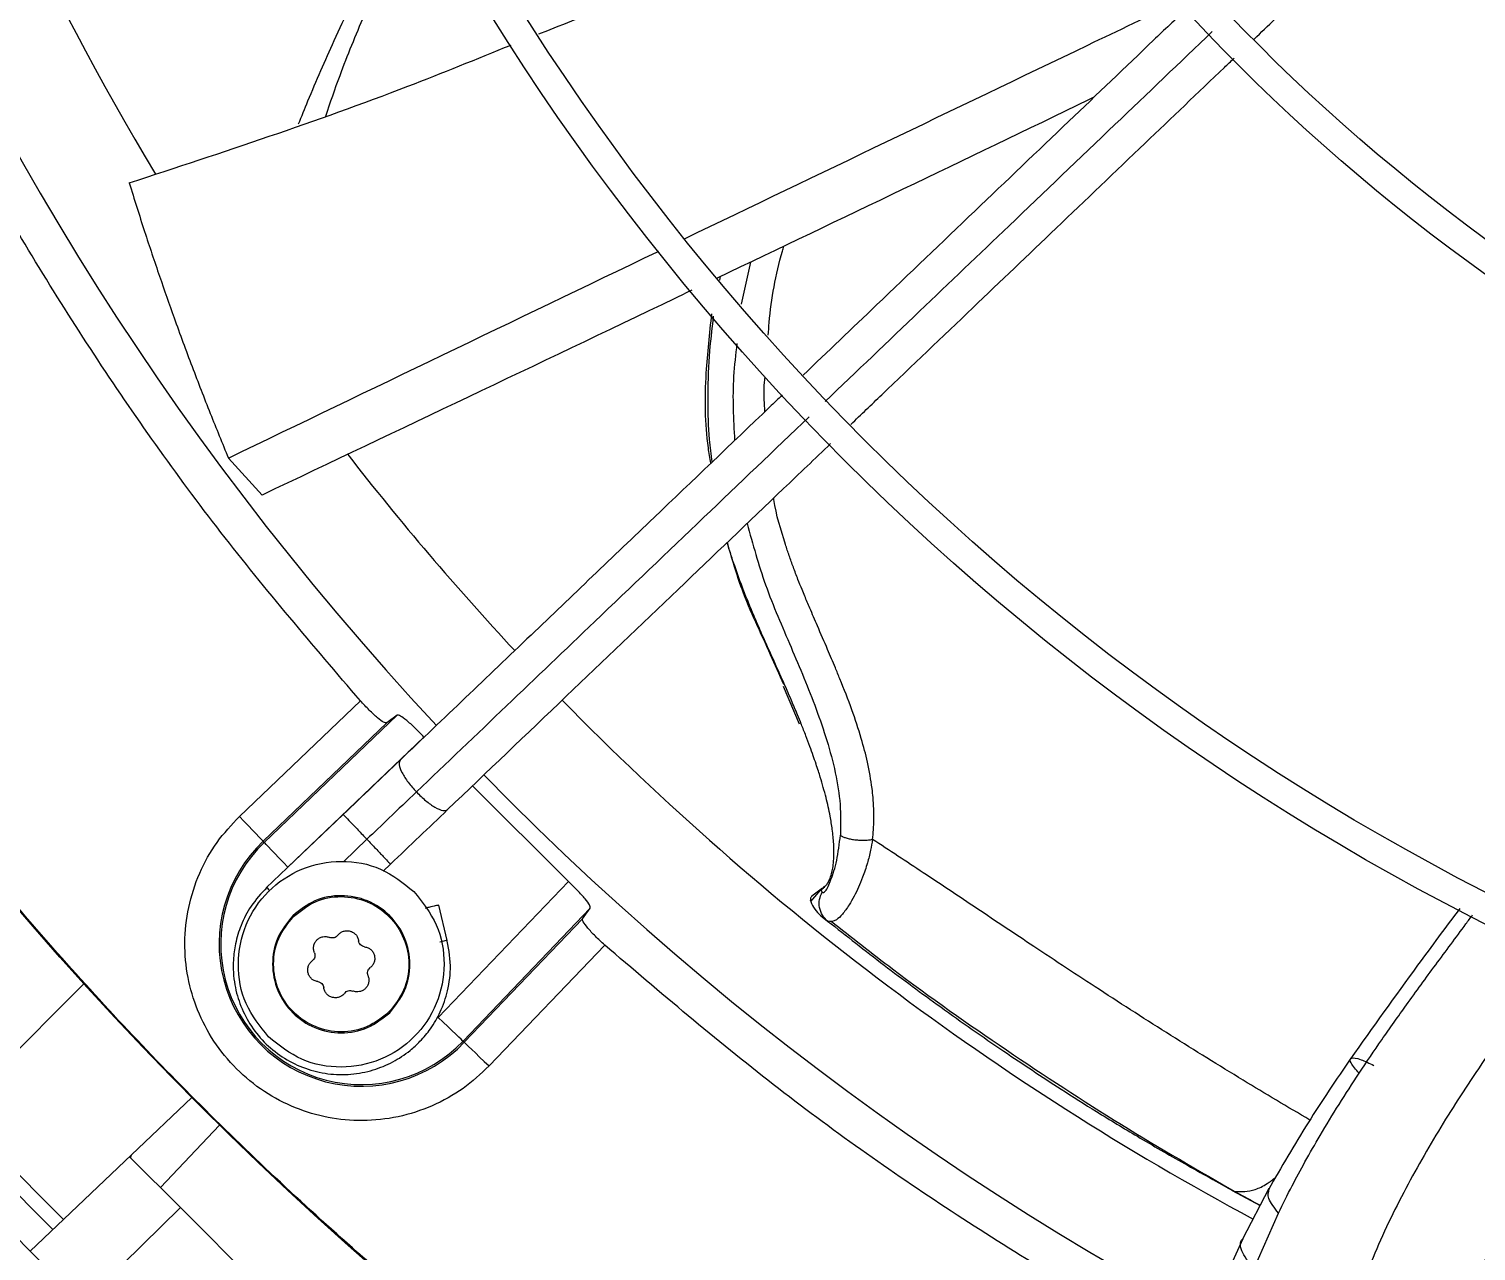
# Model space of a CAD drawing. Header units: inches. Extents: x 1229 to 1453, y -1023 to -720.
# Drawn here: x 1336.24 to 1341.225, y -994.26 to -990.05 of the extents above; entities that cross this region are included whole.
import ezdxf

# ---------------------------------------------------------------- set-up
doc = ezdxf.new("R2010")
doc.units = ezdxf.units.IN
doc.header["$MEASUREMENT"] = 0

msp = doc.modelspace()

# ---------------------------------------------------------------- linework, layer by layer
at = {"color": 18, "linetype": 'Continuous', "lineweight": 25, "true_color": 0x000000}
for p, q in [((1338.7254, -990.853), (1338.693, -990.9978)), ((1338.6202, -990.9147), (1338.6226, -990.9024)), ((1336.9271, -991.5281), (1337.0431, -991.6554)), ((1338.838, -992.3141), (1338.893, -992.4442)), ((1336.9651, -992.7628), (1337.3818, -992.3644)), ((1337.5089, -992.414), (1337.0505, -992.8522)), ((1337.5089, -992.414), (1337.4727, -992.4409)), ((1337.0467, -992.8482), (1337.4727, -992.4409)), ((1337.6008, -992.4895), (1337.1321, -992.9376)), ((1338.0982, -992.987), (1337.7683, -992.657)), ((1337.3225, -992.7562), (1337.0577, -993.0093)), ((1337.0505, -992.8522), (1337.0467, -992.8482)), ((1337.4041, -992.8416), (1337.3244, -992.9178)), ((1337.4607, -992.951), (1337.4857, -992.927)), ((1337.6502, -993.4557), (1338.0982, -992.987)), ((1338.9331, -993.0559), (1338.9684, -993.016)), ((1338.9741, -993.0099), (1338.9368, -993.038)), ((1338.9684, -993.016), (1338.9715, -993.0136)), ((1338.9684, -993.016), (1338.9723, -993.024)), ((1338.9807, -993.0046), (1338.9775, -993.0065)), ((1337.6812, -993.1904), (1337.6515, -993.0682)), ((1338.1738, -993.0789), (1337.7356, -993.5373)), ((1338.1469, -993.1151), (1338.1738, -993.0789)), ((1338.9331, -993.0559), (1338.9321, -993.0521)), ((1338.1469, -993.1151), (1337.7396, -993.5411)), ((1338.9683, -993.1048), (1338.9914, -993.1234)), ((1338.9861, -993.1187), (1338.9936, -993.1235)), ((1338.2234, -993.2059), (1337.825, -993.6227)), ((1336.4296, -993.3401), (1335.9888, -993.7809)), ((1337.7396, -993.5411), (1337.7356, -993.5373)), ((1336.5932, -993.9289), (1336.8011, -993.7316)), ((1335.9888, -993.7809), (1336.359, -994.1511)), ((1335.9532, -993.8165), (1336.3225, -994.1857)), ((1336.8966, -993.8267), (1336.693, -994.0412)), ((1335.8767, -993.893), (1336.2439, -994.2603)), ((1336.5932, -993.9289), (1336.2439, -994.2603)), ((1336.5904, -993.9386), (1336.5932, -993.9289)), ((1336.7626, -994.1108), (1336.5904, -993.9386)), ((1340.2999, -994.0031), (1340.3854, -994.0516)), ((1340.3853, -994.0516), (1340.4815, -994.103)), ((1340.3857, -994.051), (1340.3936, -994.0551)), ((1340.5115, -994.0453), (1340.4205, -994.2199)), ((1336.4249, -994.4413), (1336.7626, -994.1108)), ((1337.0616, -994.4098), (1336.7626, -994.1108)), ((1340.4587, -994.3245), (1340.5441, -994.1298)), ((1336.8495, -994.1976), (1336.8494, -994.1977)), ((1340.4214, -994.2179), (1340.3787, -994.3118)), ((1336.2439, -994.2603), (1336.3971, -994.4134))]:
    msp.add_line(p, q, dxfattribs=at)
at = {"color": 18, "linetype": 'Continuous', "lineweight": 25, "true_color": 0x000000, "flags": 128}
for points in [[(1336.9651, -992.7628), (1336.9808, -992.7793), (1336.996, -992.7951), (1337.01, -992.8098), (1337.0223, -992.8227), (1337.0324, -992.8333), (1337.0401, -992.8413), (1337.0449, -992.8463), (1337.0467, -992.8482)], [(1337.1321, -992.9376), (1337.1164, -992.9211), (1337.1012, -992.9052), (1337.0872, -992.8906), (1337.0749, -992.8777), (1337.0648, -992.8671), (1337.0571, -992.8591), (1337.0523, -992.8541), (1337.0505, -992.8522)], [(1337.7356, -993.5373), (1337.7337, -993.5355), (1337.7287, -993.5306), (1337.7207, -993.523), (1337.7101, -993.5129), (1337.6972, -993.5006), (1337.6825, -993.4866), (1337.6667, -993.4714), (1337.6502, -993.4557)], [(1337.7396, -993.5411), (1337.7415, -993.5429), (1337.7465, -993.5477), (1337.7545, -993.5554), (1337.7651, -993.5655), (1337.778, -993.5778), (1337.7926, -993.5918), (1337.8085, -993.607), (1337.825, -993.6227)]]:
    msp.add_lwpolyline(points, dxfattribs=at)
at = {"color": 18, "linetype": 'Continuous', "lineweight": 25, "true_color": 0x000000}
for radius in [11.7126, 8.5704, 8.472, 6.6478, 6.5493, 4.7037, 4.6053]:
    msp.add_circle((1345.1106, -985.4772), radius, dxfattribs=at)
for centre, radius, start, end in [((1345.1106, -985.4772), 10.2157, 134.36248, 223.03765), ((1345.1106, -985.4772), 9.8425, 185.11809, 211.02291), ((1345.1106, -985.4772), 9.8425, 217.84433, 223.01247), ((1345.1106, -985.4772), 9.8425, 224.38828, 241.78244), ((1345.1106, -985.4772), 10.2157, 224.36307, 313.03719), ((1337.3853, -993.2025), 0.4901, 133.7094, 316.2906), ((1337.3853, -993.2025), 0.4845, 133.7094, 316.2906)]:
    msp.add_arc(centre, radius, start, end, dxfattribs=at)
for points, knots in [([(1356.8201, -985.4772), (1356.8153, -985.7326), (1356.8056, -986.2436), (1356.7277, -987.0067), (1356.6035, -987.7632), (1356.4292, -988.51), (1356.2066, -989.2438), (1355.9365, -989.9614), (1355.6201, -990.6599), (1355.2586, -991.3361), (1354.8537, -991.9873), (1354.407, -992.6106), (1353.9206, -993.2033), (1353.3964, -993.763), (1352.8368, -994.2871), (1352.244, -994.7736), (1351.6207, -995.2202), (1350.9696, -995.6252), (1350.2933, -995.9866), (1349.5949, -996.3031), (1348.8772, -996.5732), (1348.1434, -996.7958), (1347.3967, -996.9699), (1346.6401, -997.0948), (1345.877, -997.17), (1345.1106, -997.1951), (1344.3442, -997.17), (1343.5811, -997.0948), (1342.8246, -996.9699), (1342.0778, -996.7958), (1341.344, -996.5732), (1340.6264, -996.3031), (1339.9279, -995.9866), (1339.2517, -995.6252), (1338.6005, -995.2202), (1337.9772, -994.7736), (1337.3845, -994.2871), (1336.8248, -993.763), (1336.3006, -993.2033), (1335.8142, -992.6106), (1335.3675, -991.9873), (1334.9626, -991.3361), (1334.6012, -990.6599), (1334.2847, -989.9614), (1334.0146, -989.2438), (1333.792, -988.51), (1333.6177, -987.7632), (1333.4936, -987.0067), (1333.4156, -986.2436), (1333.4059, -985.7326), (1333.4011, -985.4772)], [0, 0, 0, 0, 0.020833, 0.041667, 0.0625, 0.083333, 0.104167, 0.125, 0.145833, 0.166667, 0.1875, 0.208333, 0.229167, 0.25, 0.270833, 0.291667, 0.3125, 0.333333, 0.354167, 0.375, 0.395833, 0.416667, 0.4375, 0.458333, 0.479167, 0.5, 0.520833, 0.541667, 0.5625, 0.583333, 0.604167, 0.625, 0.645833, 0.666667, 0.6875, 0.708333, 0.729167, 0.75, 0.770833, 0.791667, 0.8125, 0.833333, 0.854167, 0.875, 0.895833, 0.916667, 0.9375, 0.958333, 0.979167, 1, 1, 1, 1]), ([(1337.3818, -992.3644), (1337.2187, -992.1734), (1336.8923, -991.7913), (1336.4574, -991.175), (1336.0652, -990.5311), (1335.7218, -989.8598), (1335.4279, -989.1654), (1335.1854, -988.4515), (1334.9951, -987.7218), (1334.8595, -986.9802), (1334.7742, -986.2307), (1334.7637, -985.7283), (1334.7584, -985.4772)], [0, 0, 0, 0, 0.1, 0.2, 0.3, 0.4, 0.5, 0.6, 0.7, 0.8, 0.9, 1, 1, 1, 1]), ([(1340.4605, -990.0843), (1340.5083, -990.0386), (1340.6299, -989.9224), (1340.8377, -989.7239), (1341.0736, -989.4984), (1341.3027, -989.2795), (1341.5046, -989.0865), (1341.666, -988.9323), (1341.7604, -988.8421), (1341.7958, -988.8083)], [0, 0, 0, 0, 0.107798, 0.274519, 0.468022, 0.638557, 0.78875, 0.92088, 1, 1, 1, 1]), ([(1337.9965, -990.0666), (1338.1591, -990.0026), (1338.6339, -989.8158), (1339.1973, -989.5611), (1339.5903, -989.357), (1339.6857, -989.3075)], [0, 0, 0, 0, 0.282847, 0.825958, 1, 1, 1, 1]), ([(1337.564, -989.5345), (1337.5406, -989.5791), (1337.4923, -989.6711), (1337.4197, -989.8168), (1337.352, -989.9579), (1337.2929, -990.0856), (1337.2441, -990.1949), (1337.2027, -990.2909), (1337.1782, -990.3517), (1337.1676, -990.3781)], [0, 0, 0, 0, 0.162066, 0.334018, 0.5223, 0.662139, 0.782985, 0.905808, 1, 1, 1, 1]), ([(1337.2625, -990.35), (1337.2783, -990.3033), (1337.3176, -990.1876), (1337.4106, -989.9638), (1337.5026, -989.7571), (1337.575, -989.6245), (1337.5928, -989.5921)], [0, 0, 0, 0, 0.1831483, 0.4532626, 0.8662165, 1, 1, 1, 1]), ([(1338.4988, -990.7722), (1338.9616, -990.5498), (1339.5284, -990.2774), (1340.0968, -990.0048), (1340.2013, -989.9548)], [0, 0, 0, 0, 0.816319, 1, 1, 1, 1]), ([(1340.225, -989.9826), (1340.188, -990.0179), (1340.0535, -990.1465), (1339.8111, -990.3781), (1339.4929, -990.6822), (1339.1878, -990.9738), (1338.9913, -991.1616), (1338.907, -991.2421)], [0, 0, 0, 0, 0.08355, 0.304275, 0.549894, 0.807023, 1, 1, 1, 1]), ([(1340.3162, -990.0588), (1340.2044, -990.1656), (1339.9706, -990.3891), (1339.6347, -990.7101), (1339.3019, -991.0281), (1339.0912, -991.2295), (1338.9828, -991.333)], [0, 0, 0, 0, 0.250239, 0.523314, 0.754844, 1, 1, 1, 1]), ([(1336.5855, -990.5801), (1336.9075, -990.4744), (1337.3508, -990.3289), (1337.7825, -990.153), (1337.9007, -990.1049)], [0, 0, 0, 0, 0.7263599, 1, 1, 1, 1]), ([(1339.0712, -991.412), (1339.1067, -991.378), (1339.2464, -991.2445), (1339.4822, -991.0192), (1339.7843, -990.7305), (1340.0734, -990.4542), (1340.2777, -990.2589), (1340.3802, -990.161), (1340.3912, -990.1505)], [0, 0, 0, 0, 0.0814873, 0.3197252, 0.5373894, 0.7686628, 0.9752676, 1, 1, 1, 1]), ([(1339.9086, -990.2849), (1339.9023, -990.288), (1339.4698, -990.4976), (1339.0374, -990.7042), (1338.6112, -990.9078)], [0, 0, 0, 0, 0.014485, 1, 1, 1, 1]), ([(1336.5855, -990.5801), (1336.6029, -990.6358), (1336.6364, -990.7435), (1336.6883, -990.8982), (1336.7428, -991.0536), (1336.8009, -991.2111), (1336.8633, -991.3724), (1336.9061, -991.4769), (1336.9271, -991.5281)], [0, 0, 0, 0, 0.1737121, 0.3354176, 0.4850765, 0.663267, 0.8349163, 1, 1, 1, 1]), ([(1336.9271, -991.5281), (1337.4191, -991.2912), (1337.9127, -991.0536), (1338.4081, -990.8157), (1338.4098, -990.8149)], [0, 0, 0, 0, 0.9965927, 1, 1, 1, 1]), ([(1338.7868, -991.1049), (1338.7878, -991.0903), (1338.7947, -990.9933), (1338.8138, -990.8899), (1338.8386, -990.8037), (1338.8403, -990.7979)], [0, 0, 0, 0, 0.141269, 0.942004, 1, 1, 1, 1]), ([(1338.5237, -990.9498), (1338.5039, -990.9593), (1338.0098, -991.1965), (1337.5166, -991.4306), (1337.0431, -991.6554)], [0, 0, 0, 0, 0.039924, 1, 1, 1, 1]), ([(1338.5891, -991.5459), (1338.5861, -991.5281), (1338.5685, -991.4273), (1338.568, -991.2534), (1338.585, -991.0992), (1338.5924, -991.0313)], [0, 0, 0, 0, 0.106683, 0.607002, 1, 1, 1, 1]), ([(1338.5938, -991.5414), (1338.5904, -991.5157), (1338.5811, -991.4459), (1338.5783, -991.324), (1338.5816, -991.1818), (1338.5932, -991.0849), (1338.5987, -991.0387)], [0, 0, 0, 0, 0.156377, 0.425494, 0.726552, 1, 1, 1, 1]), ([(1338.679, -991.1338), (1338.6743, -991.1714), (1338.6606, -991.2833), (1338.6668, -991.3941), (1338.6709, -991.4677)], [0, 0, 0, 0, 0.336109, 1, 1, 1, 1]), ([(1338.7754, -991.3678), (1338.7735, -991.3412), (1338.7707, -991.3016), (1338.7745, -991.2615), (1338.7757, -991.2484)], [0, 0, 0, 0, 0.672927, 1, 1, 1, 1]), ([(1338.8352, -991.3107), (1338.8207, -991.3246), (1338.6729, -991.4658), (1338.3841, -991.7418), (1337.9593, -992.1477), (1337.6688, -992.4253), (1337.5188, -992.5687)], [0, 0, 0, 0, 0.032896, 0.333489, 0.655749, 1, 1, 1, 1]), ([(1338.9278, -991.3856), (1338.8068, -991.5012), (1338.5597, -991.7373), (1338.2124, -992.0692), (1337.8823, -992.3847), (1337.6782, -992.5797), (1337.5748, -992.6786)], [0, 0, 0, 0, 0.266548, 0.544122, 0.768951, 1, 1, 1, 1]), ([(1337.682, -992.7395), (1337.8181, -992.6094), (1338.0819, -992.3573), (1338.4681, -991.9883), (1338.7719, -991.698), (1338.9475, -991.5301), (1339.0016, -991.4784)], [0, 0, 0, 0, 0.311549, 0.603974, 0.87804, 1, 1, 1, 1]), ([(1339.1459, -992.8421), (1339.1471, -992.8309), (1339.1494, -992.8081), (1339.1508, -992.7727), (1339.1504, -992.7357), (1339.1482, -992.7001), (1339.1425, -992.6466), (1339.1302, -992.5783), (1339.1063, -992.4877), (1339.0743, -992.3914), (1339.0428, -992.3112), (1339.0144, -992.2423), (1338.9886, -992.1813), (1338.959, -992.1129), (1338.9325, -992.0515), (1338.915, -992.0099), (1338.9014, -991.9769), (1338.8882, -991.944), (1338.8733, -991.9051), (1338.8589, -991.8651), (1338.834, -991.7886), (1338.8136, -991.723), (1338.8056, -991.6678), (1338.8053, -991.666)], [0, 0, 0, 0, 0.027042, 0.055285, 0.084683, 0.115205, 0.139598, 0.21203, 0.278994, 0.361373, 0.453763, 0.486964, 0.54233, 0.615243, 0.670256, 0.707615, 0.727503, 0.759008, 0.795903, 0.831182, 0.864899, 0.995632, 1, 1, 1, 1]), ([(1338.7136, -991.7537), (1338.7334, -991.8248), (1338.7741, -991.9713), (1338.8649, -992.1778), (1338.9539, -992.3897), (1339.0131, -992.5733), (1339.0372, -992.7218), (1339.036, -992.7923), (1339.0354, -992.827)], [0, 0, 0, 0, 0.196215, 0.404211, 0.608038, 0.807201, 0.904799, 1, 1, 1, 1]), ([(1338.8407, -992.3081), (1338.8256, -992.2739), (1338.7767, -992.1636), (1338.7005, -992.0072), (1338.6613, -991.873), (1338.6455, -991.8188)], [0, 0, 0, 0, 0.211327, 0.681394, 1, 1, 1, 1]), ([(1338.9007, -992.4452), (1338.8963, -992.4344), (1338.8852, -992.407), (1338.8639, -992.3566), (1338.8337, -992.2877), (1338.7991, -992.2109), (1338.767, -992.1394), (1338.7411, -992.0802), (1338.7199, -992.0298), (1338.6961, -991.9704), (1338.6719, -991.9035), (1338.6542, -991.8489), (1338.6469, -991.8213), (1338.6461, -991.8182)], [0, 0, 0, 0, 0.050656, 0.129517, 0.240157, 0.382651, 0.503208, 0.589188, 0.670392, 0.746815, 0.874475, 0.985894, 1, 1, 1, 1]), ([(1337.4727, -992.4409), (1337.4698, -992.4409), (1337.464, -992.4409), (1337.4415, -992.4242), (1337.4127, -992.3979), (1337.392, -992.3754), (1337.3818, -992.3644)], [0, 0, 0, 0, 0.252802, 0.5036, 0.755766, 1, 1, 1, 1]), ([(1337.6008, -992.4895), (1337.5904, -992.4787), (1337.5692, -992.4567), (1337.5402, -992.4307), (1337.5176, -992.414), (1337.5118, -992.414), (1337.5089, -992.414)], [0, 0, 0, 0, 0.244785, 0.496752, 0.747374, 1, 1, 1, 1]), ([(1338.9715, -993.0136), (1338.974, -993.0119), (1338.9797, -993.0078), (1338.9873, -992.9989), (1338.9943, -992.9879), (1339.0008, -992.9737), (1339.0061, -992.9566), (1339.0104, -992.9343), (1339.0135, -992.903), (1339.0132, -992.8602), (1339.0082, -992.8099), (1338.9995, -992.7565), (1338.9859, -992.6962), (1338.9712, -992.6442), (1338.9591, -992.6055), (1338.951, -992.5809), (1338.9412, -992.5524), (1338.9296, -992.5201), (1338.916, -992.484), (1338.9061, -992.4586), (1338.9007, -992.4453), (1338.9007, -992.4452)], [0, 0, 0, 0, 0.032636, 0.076037, 0.116202, 0.153152, 0.206735, 0.249654, 0.303412, 0.394056, 0.47299, 0.541348, 0.63507, 0.736494, 0.766177, 0.801543, 0.84258, 0.88927, 0.941595, 0.999523, 1, 1, 1, 1]), ([(1337.5188, -992.5687), (1337.4866, -992.5994), (1337.4224, -992.6608), (1337.3558, -992.7244), (1337.3225, -992.7562)], [0, 0, 0, 0, 0.5, 1, 1, 1, 1]), ([(1337.5188, -992.5687), (1337.5166, -992.5734), (1337.5123, -992.5827), (1337.5234, -992.6112), (1337.5447, -992.6449), (1337.5648, -992.6674), (1337.5748, -992.6786)], [0, 0, 0, 0, 0.257049, 0.514097, 0.757048, 1, 1, 1, 1]), ([(1337.5748, -992.6786), (1337.5434, -992.7085), (1337.4875, -992.762), (1337.4296, -992.8173), (1337.4041, -992.8416)], [0, 0, 0, 0, 0.5598946, 1, 1, 1, 1]), ([(1337.5748, -992.6786), (1337.5855, -992.6891), (1337.607, -992.7101), (1337.6397, -992.7329), (1337.6677, -992.7453), (1337.6772, -992.7414), (1337.682, -992.7395)], [0, 0, 0, 0, 0.242951, 0.485904, 0.742951, 1, 1, 1, 1]), ([(1337.825, -993.6227), (1337.7961, -993.6497), (1337.7375, -993.7045), (1337.6302, -993.7634), (1337.5126, -993.8015), (1337.3904, -993.8147), (1337.2704, -993.8036), (1337.1554, -993.7697), (1337.048, -993.7135), (1336.9523, -993.6355), (1336.8743, -993.5398), (1336.8181, -993.4324), (1336.7842, -993.3174), (1336.7731, -993.1974), (1336.7863, -993.0752), (1336.8243, -992.9576), (1336.8833, -992.8503), (1336.9381, -992.7917), (1336.9651, -992.7628)], [0, 0, 0, 0, 0.060996, 0.124061, 0.187994, 0.251491, 0.313297, 0.373714, 0.436213, 0.499999, 0.563787, 0.626287, 0.686702, 0.748509, 0.812005, 0.875939, 0.939005, 1, 1, 1, 1]), ([(1337.3225, -992.7562), (1337.3238, -992.7576), (1337.3264, -992.7603), (1337.346, -992.7808), (1337.373, -992.809), (1337.3937, -992.8308), (1337.4041, -992.8416)], [0, 0, 0, 0, 0.25705, 0.514099, 0.757048, 1, 1, 1, 1]), ([(1337.4857, -992.927), (1337.519, -992.8952), (1337.5856, -992.8316), (1337.6498, -992.7702), (1337.682, -992.7395)], [0, 0, 0, 0, 0.5000031, 1, 1, 1, 1]), ([(1338.9723, -993.024), (1338.9756, -993.0249), (1338.9825, -993.0267), (1339.0025, -992.9839), (1339.0242, -992.9183), (1339.0317, -992.8574), (1339.0354, -992.827)], [0, 0, 0, 0, 0.244465, 0.494333, 0.747923, 1, 1, 1, 1]), ([(1339.0354, -992.827), (1339.0374, -992.8286), (1339.0416, -992.8318), (1339.0517, -992.8361), (1339.0649, -992.8399), (1339.0806, -992.8427), (1339.0978, -992.8444), (1339.1151, -992.8447), (1339.1315, -992.844), (1339.1412, -992.8427), (1339.1459, -992.8421)], [0, 0, 0, 0, 0.114966, 0.238118, 0.367405, 0.499979, 0.632595, 0.761864, 0.88501, 1, 1, 1, 1]), ([(1337.4041, -992.8416), (1337.4145, -992.8525), (1337.4353, -992.8742), (1337.4623, -992.9025), (1337.4818, -992.923), (1337.4844, -992.9257), (1337.4857, -992.927)], [0, 0, 0, 0, 0.24295, 0.485906, 0.74295, 1, 1, 1, 1]), ([(1339.1459, -992.8421), (1339.1438, -992.8545), (1339.1391, -992.8824), (1339.1278, -992.9266), (1339.1135, -992.9694), (1339.0978, -993.0074), (1339.0821, -993.0396), (1339.0633, -993.0721), (1339.0425, -993.1004), (1339.0147, -993.1276), (1339.0006, -993.125), (1338.9914, -993.1234)], [0, 0, 0, 0, 0.072105, 0.161197, 0.268568, 0.350799, 0.43457, 0.526811, 0.651246, 0.771788, 1, 1, 1, 1]), ([(1340.6526, -993.8091), (1340.5757, -993.7635), (1340.4151, -993.6681), (1340.1734, -993.518), (1339.9331, -993.3639), (1339.7107, -993.2175), (1339.509, -993.0824), (1339.3244, -992.9589), (1339.2042, -992.8802), (1339.1459, -992.8421)], [0, 0, 0, 0, 0.149669, 0.313003, 0.476342, 0.627369, 0.758625, 0.882805, 1, 1, 1, 1]), ([(1337.0652, -993.5226), (1337.0362, -993.486), (1336.9781, -993.4129), (1336.9526, -993.2716), (1336.9797, -993.133), (1337.0587, -993.015), (1337.1767, -992.9361), (1337.3153, -992.909), (1337.4566, -992.9344), (1337.5297, -992.9925), (1337.5663, -993.0215)], [0, 0, 0, 0, 0.125, 0.25, 0.375, 0.500001, 0.625, 0.749999, 0.875001, 1, 1, 1, 1]), ([(1338.1738, -993.0789), (1338.1738, -993.076), (1338.1738, -993.0701), (1338.1571, -993.0476), (1338.1311, -993.0186), (1338.1091, -992.9974), (1338.0982, -992.987)], [0, 0, 0, 0, 0.252626, 0.50325, 0.75522, 1, 1, 1, 1]), ([(1337.0593, -993.0078), (1337.0403, -993.0285), (1337.0043, -993.0676), (1336.97, -993.135), (1336.9507, -993.198), (1336.9415, -993.267), (1336.9459, -993.3405), (1336.968, -993.4182), (1337.0046, -993.4879), (1337.0557, -993.5491), (1337.119, -993.5984), (1337.1913, -993.6333), (1337.2694, -993.652), (1337.3491, -993.6537), (1337.4252, -993.6391), (1337.4829, -993.6153), (1337.5244, -993.5906), (1337.556, -993.5675), (1337.5903, -993.536), (1337.6264, -993.4924), (1337.6602, -993.4343), (1337.6853, -993.3612), (1337.6965, -993.2734), (1337.6849, -993.2126), (1337.6787, -993.1805)], [0, 0, 0, 0, 0.0533815, 0.100931, 0.1426405, 0.1785037, 0.2332099, 0.2817659, 0.3315114, 0.3821064, 0.4327369, 0.4833658, 0.5339961, 0.5846254, 0.6342108, 0.6807424, 0.7028682, 0.7260279, 0.7553994, 0.7912981, 0.8337156, 0.8826451, 0.9380768, 1, 1, 1, 1]), ([(1337.0593, -993.0078), (1337.0598, -993.0083), (1337.0604, -993.009), (1337.0681, -993.0171), (1337.0696, -993.0186)], [0, 0, 0, 0, 0.812989, 1, 1, 1, 1]), ([(1337.5663, -993.0215), (1337.5953, -993.0581), (1337.6534, -993.1312), (1337.6788, -993.2725), (1337.6517, -993.4111), (1337.5728, -993.5291), (1337.4547, -993.608), (1337.3162, -993.6351), (1337.1749, -993.6097), (1337.1017, -993.5516), (1337.0652, -993.5226)], [0, 0, 0, 0, 0.125, 0.25, 0.375, 0.5, 0.625, 0.750001, 0.875, 1, 1, 1, 1]), ([(1337.4828, -993.4391), (1337.5021, -993.4147), (1337.5408, -993.366), (1337.5578, -993.2717), (1337.5397, -993.1794), (1337.4871, -993.1007), (1337.4084, -993.0481), (1337.316, -993.03), (1337.2218, -993.047), (1337.1731, -993.0857), (1337.1487, -993.105)], [0, 0, 0, 0, 0.125, 0.25, 0.375001, 0.500001, 0.624999, 0.750002, 0.875001, 1, 1, 1, 1]), ([(1338.9372, -993.0378), (1338.9369, -993.038), (1338.9353, -993.0394), (1338.9334, -993.0427), (1338.9318, -993.0474), (1338.932, -993.0505), (1338.9321, -993.0521)], [0, 0, 0, 0, 0.0775977, 0.3706838, 0.6689054, 1, 1, 1, 1]), ([(1338.9914, -993.1234), (1338.985, -993.117), (1338.9717, -993.104), (1338.962, -993.0771), (1338.9614, -993.0488), (1338.9687, -993.032), (1338.9723, -993.024)], [0, 0, 0, 0, 0.245999, 0.505279, 0.761668, 1, 1, 1, 1]), ([(1338.9814, -993.0072), (1338.9808, -993.0073), (1338.9789, -993.0075), (1338.9759, -993.0087), (1338.9718, -993.0111), (1338.9698, -993.0141), (1338.9684, -993.016)], [0, 0, 0, 0, 0.1162568, 0.3486718, 0.5764603, 1, 1, 1, 1]), ([(1337.1511, -993.1075), (1337.1752, -993.0884), (1337.2232, -993.0502), (1337.316, -993.0335), (1337.4071, -993.0513), (1337.4846, -993.1032), (1337.5365, -993.1807), (1337.5543, -993.2717), (1337.5375, -993.3646), (1337.4994, -993.4126), (1337.4803, -993.4366)], [0, 0, 0, 0, 0.124999, 0.249998, 0.375, 0.499999, 0.624999, 0.75, 0.875, 1, 1, 1, 1]), ([(1337.65, -993.0685), (1337.6504, -993.0684), (1337.652, -993.068), (1337.641, -993.0707), (1337.6246, -993.0747), (1337.6093, -993.0784), (1337.605, -993.0795)], [0, 0, 0, 0, 0.12422, 0.489432, 0.854965, 1, 1, 1, 1]), ([(1338.9331, -993.0559), (1338.9371, -993.065), (1338.9456, -993.0839), (1338.9605, -993.0976), (1338.9683, -993.1048)], [0, 0, 0, 0, 0.478646, 1, 1, 1, 1]), ([(1341.1688, -993.0799), (1341.1202, -993.1451), (1340.9924, -993.3164), (1340.8687, -993.4904), (1340.7921, -993.5983)], [0, 0, 0, 0, 0.379995, 1, 1, 1, 1]), ([(1337.1487, -993.105), (1337.1294, -993.1294), (1337.0906, -993.1781), (1337.0737, -993.2724), (1337.0917, -993.3647), (1337.1444, -993.4434), (1337.2231, -993.496), (1337.3154, -993.5141), (1337.4096, -993.4971), (1337.4584, -993.4584), (1337.4828, -993.4391)], [0, 0, 0, 0, 0.125, 0.25, 0.375001, 0.500001, 0.624999, 0.749999, 0.875001, 1, 1, 1, 1]), ([(1337.4803, -993.4366), (1337.4563, -993.4557), (1337.4083, -993.4939), (1337.3154, -993.5106), (1337.2244, -993.4928), (1337.1469, -993.4409), (1337.095, -993.3634), (1337.0772, -993.2724), (1337.0939, -993.1795), (1337.1321, -993.1315), (1337.1511, -993.1075)], [0, 0, 0, 0, 0.124999, 0.250001, 0.375, 0.499999, 0.624999, 0.75, 0.875, 1, 1, 1, 1]), ([(1338.2234, -993.2059), (1338.2123, -993.1958), (1338.1899, -993.1751), (1338.1636, -993.1463), (1338.1469, -993.1238), (1338.1469, -993.118), (1338.1469, -993.1151)], [0, 0, 0, 0, 0.244229, 0.4964, 0.7472, 1, 1, 1, 1]), ([(1338.9914, -993.1234), (1339.0559, -993.1742), (1339.1838, -993.2751), (1339.3865, -993.4247), (1339.5897, -993.5676), (1339.7294, -993.6593), (1339.7952, -993.7025)], [0, 0, 0, 0, 0.248583, 0.4931128, 0.7613408, 1, 1, 1, 1]), ([(1339.003, -993.1233), (1339.0735, -993.1789), (1339.2729, -993.3364), (1339.6064, -993.5695), (1340.0021, -993.8292), (1340.2697, -993.9834), (1340.4035, -994.0605)], [0, 0, 0, 0, 0.154125, 0.436155, 0.71807, 1, 1, 1, 1]), ([(1340.8223, -993.6475), (1340.8481, -993.6091), (1340.9013, -993.5299), (1340.9895, -993.4056), (1341.0865, -993.2727), (1341.163, -993.1698), (1341.2055, -993.1126), (1341.2131, -993.1024)], [0, 0, 0, 0, 0.207172, 0.42683, 0.68152, 0.942955, 1, 1, 1, 1]), ([(1337.2322, -993.1885), (1337.2352, -993.186), (1337.2412, -993.1809), (1337.2523, -993.1771), (1337.2644, -993.1761), (1337.272, -993.1785), (1337.2761, -993.1798)], [0, 0, 0, 0, 0.240801, 0.490897, 0.727509, 1, 1, 1, 1]), ([(1337.3039, -993.1724), (1337.3021, -993.1743), (1337.2986, -993.178), (1337.2914, -993.1811), (1337.2835, -993.1821), (1337.2786, -993.1806), (1337.2761, -993.1798)], [0, 0, 0, 0, 0.256057, 0.500065, 0.743995, 1, 1, 1, 1]), ([(1337.3039, -993.1724), (1337.3068, -993.1692), (1337.3122, -993.1633), (1337.3232, -993.1581), (1337.3347, -993.156), (1337.3464, -993.1574), (1337.3573, -993.1621), (1337.3663, -993.1696), (1337.3731, -993.1797), (1337.3749, -993.1875), (1337.3758, -993.1916)], [0, 0, 0, 0, 0.13623, 0.254548, 0.379553, 0.499973, 0.620365, 0.745383, 0.863731, 1, 1, 1, 1]), ([(1337.2235, -993.2324), (1337.2242, -993.2349), (1337.2257, -993.2398), (1337.2248, -993.2476), (1337.2217, -993.2549), (1337.218, -993.2584), (1337.216, -993.2602)], [0, 0, 0, 0, 0.253938, 0.496805, 0.744084, 1, 1, 1, 1]), ([(1337.2235, -993.2324), (1337.2222, -993.2284), (1337.2198, -993.2207), (1337.2208, -993.2086), (1337.2246, -993.1975), (1337.2297, -993.1915), (1337.2322, -993.1885)], [0, 0, 0, 0, 0.2724553, 0.5091184, 0.7591412, 1, 1, 1, 1]), ([(1337.3962, -993.212), (1337.3936, -993.2114), (1337.3886, -993.2102), (1337.3823, -993.2055), (1337.3776, -993.1992), (1337.3764, -993.1942), (1337.3758, -993.1916)], [0, 0, 0, 0, 0.255988, 0.500015, 0.743937, 1, 1, 1, 1]), ([(1337.3962, -993.212), (1337.4003, -993.2129), (1337.4081, -993.2147), (1337.4182, -993.2215), (1337.4257, -993.2305), (1337.4304, -993.2414), (1337.4318, -993.2531), (1337.4297, -993.2647), (1337.4244, -993.2756), (1337.4185, -993.2811), (1337.4154, -993.2839)], [0, 0, 0, 0, 0.136254, 0.254613, 0.379604, 0.500015, 0.621526, 0.744, 0.866488, 1, 1, 1, 1]), ([(1337.681, -993.1896), (1337.6797, -993.19), (1337.6774, -993.1905), (1337.6615, -993.1944), (1337.6549, -993.196)], [0, 0, 0, 0, 0.587333, 1, 1, 1, 1]), ([(1351.9979, -993.2059), (1351.8068, -993.3691), (1351.4248, -993.6954), (1350.8084, -994.1304), (1350.1646, -994.5225), (1349.4932, -994.866), (1348.7989, -995.1599), (1348.0849, -995.4024), (1347.3552, -995.5925), (1346.6137, -995.7289), (1345.8641, -995.8111), (1345.1106, -995.8385), (1344.3571, -995.8111), (1343.6076, -995.7289), (1342.866, -995.5925), (1342.1363, -995.4024), (1341.4224, -995.1599), (1340.728, -994.866), (1340.0567, -994.5225), (1339.4128, -994.1304), (1338.7965, -993.6954), (1338.4144, -993.3691), (1338.2234, -993.2059)], [0, 0, 0, 0, 0.0499999, 0.0999999, 0.1500001, 0.1999999, 0.25, 0.3, 0.35, 0.4000001, 0.45, 0.5000001, 0.5499999, 0.6000001, 0.6499999, 0.6999999, 0.7499999, 0.8, 0.85, 0.9, 0.95, 1, 1, 1, 1]), ([(1337.2353, -993.3321), (1337.2311, -993.3312), (1337.2234, -993.3294), (1337.2133, -993.3226), (1337.2058, -993.3136), (1337.2011, -993.3028), (1337.1997, -993.291), (1337.2018, -993.2795), (1337.207, -993.2685), (1337.2129, -993.2631), (1337.216, -993.2602)], [0, 0, 0, 0, 0.136258, 0.25462, 0.379614, 0.500022, 0.620419, 0.745445, 0.863771, 1, 1, 1, 1]), ([(1337.408, -993.3117), (1337.4072, -993.3091), (1337.4057, -993.3042), (1337.4066, -993.2964), (1337.4098, -993.2892), (1337.4135, -993.2857), (1337.4154, -993.2839)], [0, 0, 0, 0, 0.255959, 0.4999, 0.743913, 1, 1, 1, 1]), ([(1341.5049, -993.2501), (1341.4951, -993.2635), (1341.4028, -993.3897), (1341.2612, -993.5854), (1341.092, -993.8471), (1340.9644, -994.0736), (1340.8513, -994.3133), (1340.7987, -994.4815), (1340.7722, -994.5664)], [0, 0, 0, 0, 0.032679, 0.308339, 0.475812, 0.647076, 0.822089, 1, 1, 1, 1]), ([(1337.2353, -993.3321), (1337.2379, -993.3327), (1337.2429, -993.3339), (1337.2492, -993.3386), (1337.2539, -993.3449), (1337.255, -993.3499), (1337.2556, -993.3525)], [0, 0, 0, 0, 0.256001, 0.500023, 0.743952, 1, 1, 1, 1]), ([(1337.408, -993.3117), (1337.4092, -993.3156), (1337.4117, -993.3233), (1337.4107, -993.3355), (1337.4068, -993.3467), (1337.4017, -993.3527), (1337.3992, -993.3556)], [0, 0, 0, 0, 0.26334, 0.5151446, 0.7636851, 1, 1, 1, 1]), ([(1337.3276, -993.3718), (1337.3247, -993.3749), (1337.3193, -993.3808), (1337.3083, -993.386), (1337.2968, -993.3881), (1337.285, -993.3867), (1337.2741, -993.382), (1337.2652, -993.3745), (1337.2583, -993.3644), (1337.2566, -993.3566), (1337.2556, -993.3525)], [0, 0, 0, 0, 0.136225, 0.254541, 0.379569, 0.499964, 0.620355, 0.745372, 0.863732, 1, 1, 1, 1]), ([(1337.3276, -993.3718), (1337.3294, -993.3698), (1337.3328, -993.3661), (1337.3401, -993.363), (1337.3479, -993.362), (1337.3528, -993.3635), (1337.3553, -993.3643)], [0, 0, 0, 0, 0.256085, 0.500108, 0.744052, 1, 1, 1, 1]), ([(1337.3992, -993.3556), (1337.3963, -993.3581), (1337.3903, -993.3632), (1337.3791, -993.367), (1337.367, -993.368), (1337.3594, -993.3656), (1337.3553, -993.3643)], [0, 0, 0, 0, 0.240782, 0.490773, 0.72747, 1, 1, 1, 1]), ([(1341.9007, -993.4164), (1341.8723, -993.4535), (1341.8049, -993.5414), (1341.7061, -993.6689), (1341.6057, -993.7997), (1341.525, -993.9068), (1341.4556, -994.0012), (1341.3966, -994.0833), (1341.3382, -994.1672), (1341.2539, -994.2931), (1341.1484, -994.4614), (1341.0742, -994.6054), (1341.0375, -994.6766)], [0, 0, 0, 0, 0.091237, 0.216238, 0.314969, 0.41309, 0.478087, 0.543952, 0.610654, 0.678175, 0.840873, 1, 1, 1, 1]), ([(1340.7939, -993.5957), (1340.7437, -993.6695), (1340.6428, -993.8179), (1340.5541, -993.9717), (1340.5094, -994.0491)], [0, 0, 0, 0, 0.497082, 1, 1, 1, 1]), ([(1340.8223, -993.6475), (1340.8109, -993.6345), (1340.7876, -993.6078), (1340.7914, -993.5926), (1340.8195, -993.5958), (1340.8571, -993.6132), (1340.8731, -993.6206)], [0, 0, 0, 0, 0.259655, 0.530974, 0.801191, 1, 1, 1, 1]), ([(1340.5441, -994.1298), (1340.5596, -994.0983), (1340.5889, -994.0388), (1340.637, -993.9497), (1340.6907, -993.8559), (1340.7528, -993.754), (1340.799, -993.6832), (1340.8223, -993.6475)], [0, 0, 0, 0, 0.190316, 0.35893, 0.546564, 0.771629, 1, 1, 1, 1]), ([(1339.7952, -993.7025), (1339.836, -993.7284), (1339.9235, -993.7843), (1340.0652, -993.8697), (1340.224, -993.9619), (1340.3357, -994.0233), (1340.3936, -994.0551)], [0, 0, 0, 0, 0.204358, 0.439518, 0.709892, 1, 1, 1, 1]), ([(1340.3936, -994.0551), (1340.4164, -994.0555), (1340.4513, -994.0562), (1340.5014, -994.032), (1340.525, -994.0137), (1340.535, -994.006)], [0, 0, 0, 0, 0.521984, 0.798286, 1, 1, 1, 1]), ([(1340.3936, -994.0551), (1340.4167, -994.0676), (1340.4461, -994.0836), (1340.4755, -994.0991), (1340.4817, -994.1024)], [0, 0, 0, 0, 0.787933, 1, 1, 1, 1]), ([(1340.5441, -994.1298), (1340.5303, -994.1117), (1340.5036, -994.0767), (1340.5098, -994.0568), (1340.5128, -994.0472)], [0, 0, 0, 0, 0.515764, 1, 1, 1, 1]), ([(1340.4587, -994.3245), (1340.4448, -994.3049), (1340.4163, -994.2645), (1340.4082, -994.2286), (1340.421, -994.219), (1340.4211, -994.2189)], [0, 0, 0, 0, 0.4849927, 0.9963332, 1, 1, 1, 1])]:
    msp.add_open_spline(points, degree=3, knots=knots, dxfattribs=at)

doc.saveas('drawing.dxf')
